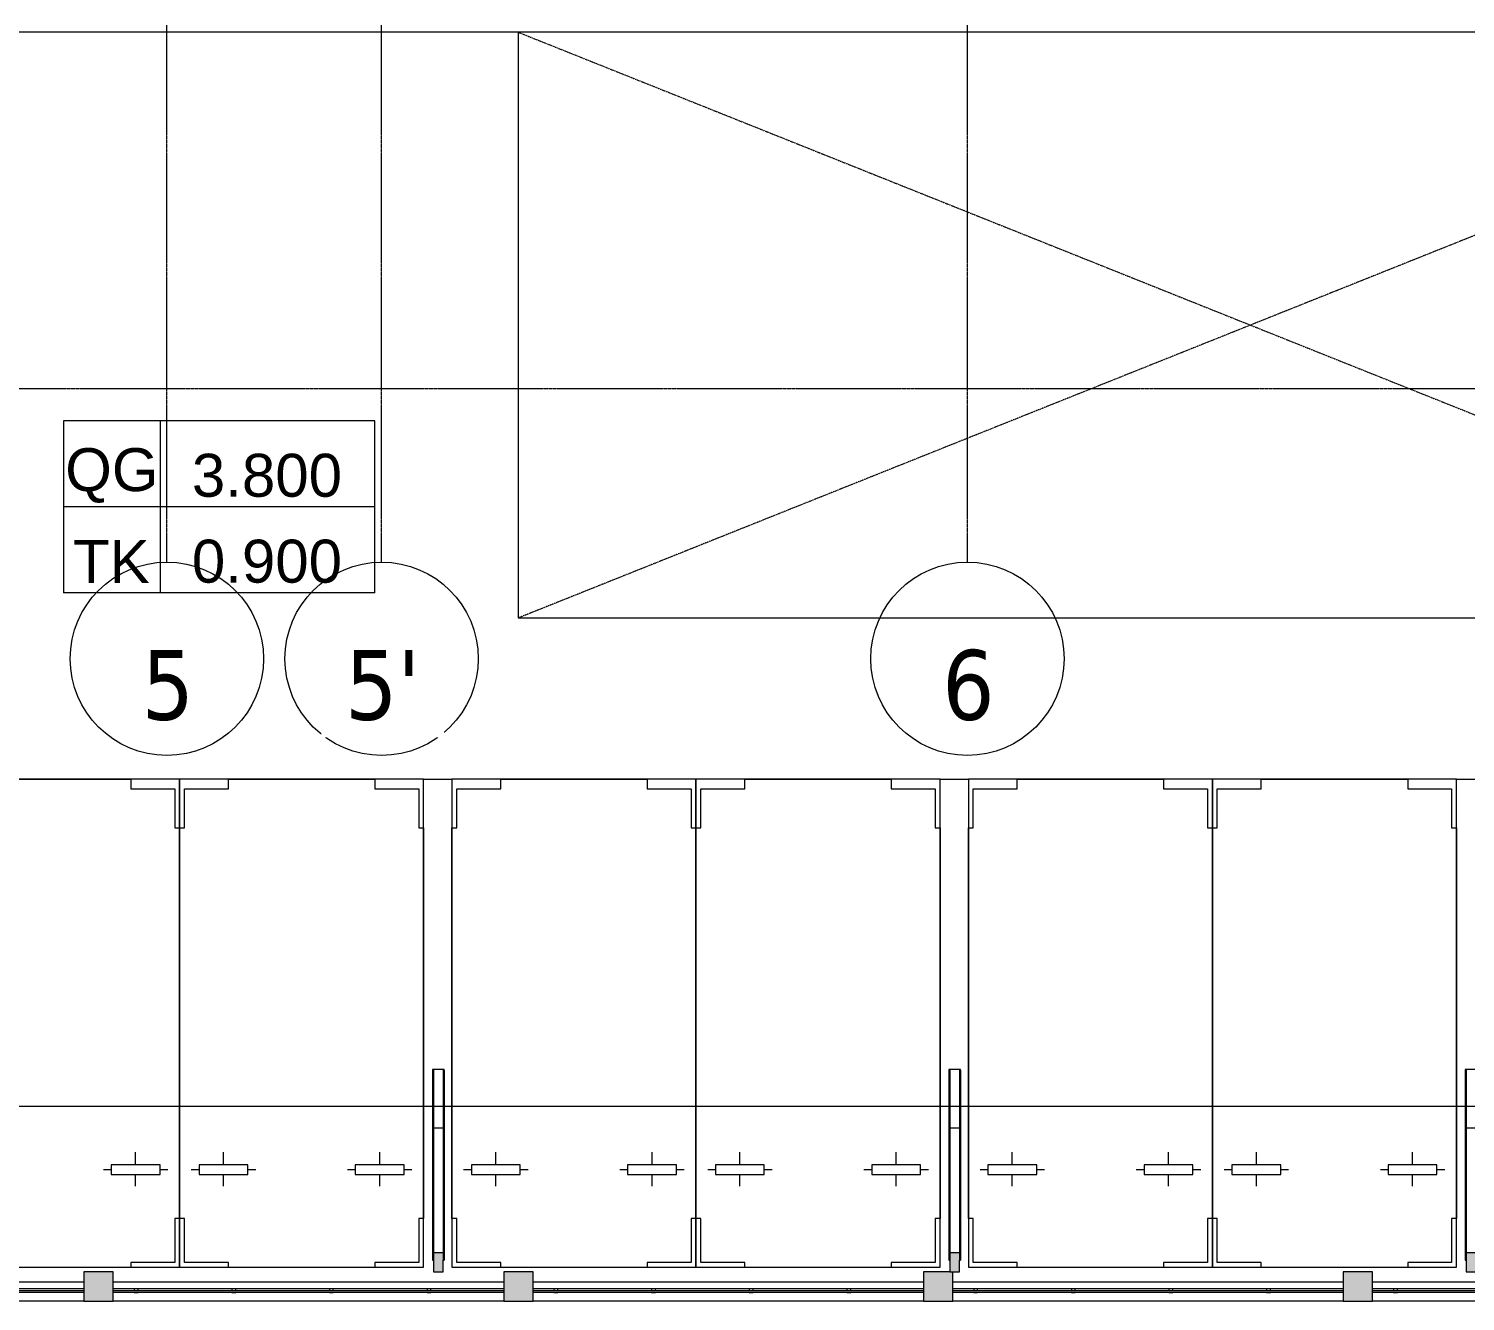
# Model space of a CAD drawing. Header units: millimetres. Extents: x -24439 to 198341, y -52871 to 149926.
# Drawn here: x 51338 to 66053, y 7888 to 20924 of the extents above; entities that cross this region are included whole.
import ezdxf

# ---------------------------------------------------------------- set-up
doc = ezdxf.new("R2010")
doc.units = ezdxf.units.MM
for name, pattern in [('Dash', [6, 3, -3]), ('Grid Line', [22.225, 12.7, -3.175, 3.175, -3.175]), ('NET VAN', [1.06, 0.53, -0.53])]:
    doc.linetypes.add(name, pattern=pattern)
for name, color, linetype, lineweight in [('A-ANNO-NOTE', 131, 'Continuous', 9), ('A-DETL-GENF-2', 9, 'NET VAN', 9), ('A-FLOR', 192, 'Continuous', 9), ('A-FLOR-HRAL', 11, 'Continuous', 9), ('A-WALL', 113, 'Continuous', 9), ('C-PRKG', 70, 'Continuous', 9), ('C-PRKG-HDLN', 70, 'Dash', 9), ('G-IMPT-1', 9, 'Continuous', 9), ('S-COLS', 52, 'Continuous', 9), ('S-COLS-1', 254, 'Continuous', 5), ('S-COLS-3', 9, 'Continuous', 9), ('S-COLS-4', 52, 'Continuous', 18), ('S-GRID-1', 1, 'Grid Line', 9), ('S-GRID-IDEN', 1, 'Continuous', 9)]:
    doc.layers.add(name, color=color, linetype=linetype, lineweight=lineweight)
doc.styles.add('Arial_6', font='arial_0.ttf', dxfattribs={"height": 2})
doc.styles.add('Arial_7', font='arial_0.ttf', dxfattribs={"height": 440})
doc.styles.add('Tahoma_B', font='tahomabd_0.ttf', dxfattribs={"height": 715})

# ---------------------------------------------------------------- blocks, each defined once
blk = doc.blocks.new('BAI XE PCCC - BAI XE PCCC-V161-TKCS_MB ĐỊNH VỊ CAO ĐỘ THIẾT KẾ')
at = {"layer": 'C-PRKG'}
for p, q in [((0, 6000), (0, 0)), ((15000, 6000), (0, 6000)), ((0, 0), (15000, 0))]:
    blk.add_line(p, q, dxfattribs=at)
at = {"layer": 'C-PRKG-HDLN'}
for p, q in [((15000, 6000), (0, 0)), ((0, 6000), (15000, 0))]:
    blk.add_line(p, q, dxfattribs=at)
blk = doc.blocks.new('NBS_CLDPhysicalSecuritySystems_MtlMeshPnlFncngSym_CLDModsecSecurusS3_InfillPanel - NBS_CLDPhysicalSecuritySystems_MtlMeshPnlFncngSym_CLDModsecSecurusS2_InfillPanel-2369396-TKCS_MB ĐỊNH VỊ CAO ĐỘ THIẾT KẾ')
at = {"layer": 'A-FLOR-HRAL'}
for p, q in [((218, 27), (0, 27)), ((4000, 6), (0, 6)), ((214, 23), (214, 6)), ((250, 27), (218, 27)), ((1218, 27), (250, 27)), ((254, 6), (254, 23)), ((1214, 23), (1214, 6)), ((1250, 27), (1218, 27)), ((2218, 27), (1250, 27)), ((1254, 6), (1254, 23)), ((2214, 23), (2214, 6)), ((2250, 27), (2218, 27)), ((3218, 27), (2250, 27)), ((2254, 6), (2254, 23)), ((3214, 23), (3214, 6)), ((3250, 27), (3218, 27)), ((4000, 27), (3250, 27)), ((3254, 6), (3254, 23)), ((0, -6), (4000, -6)), ((214, -6), (214, -11)), ((214, -11), (254, -11)), ((254, -11), (254, -6)), ((1214, -6), (1214, -11)), ((1214, -11), (1254, -11)), ((1254, -11), (1254, -6)), ((2214, -6), (2214, -11)), ((2214, -11), (2254, -11)), ((2254, -11), (2254, -6)), ((3214, -6), (3214, -11)), ((3214, -11), (3254, -11)), ((3254, -11), (3254, -6))]:
    blk.add_line(p, q, dxfattribs=at)
for centre, start, end in [((218, 23), 90, 180), ((250, 23), 360, 90), ((1218, 23), 90, 180), ((1250, 23), 360, 90), ((2218, 23), 90, 180), ((2250, 23), 360, 90), ((3218, 23), 90, 180), ((3250, 23), 360, 90)]:
    blk.add_arc(centre, 4, start, end, dxfattribs=at)
blk = doc.blocks.new('TRỤ ĐỂ XE ĐẦU HỒI - TRỤ ĐỂ XE ĐẦU HỒI-2550560-TKCS_MB ĐỊNH VỊ CAO ĐỘ THIẾT KẾ')
at = {"layer": 'S-COLS-3'}
blk.add_hatch(color=256, dxfattribs=at).paths.add_polyline_path([(-50, 100), (-50, -100), (50, -100), (50, 100)])
at = {"layer": 'S-COLS'}
for p, q in [((-60, -1350), (-60, -20)), ((-50, -20), (-60, -20)), ((-50, -1350), (-50, -20)), ((50, -100), (-50, -100)), ((50, -1350), (50, -20)), ((60, -20), (50, -20)), ((60, -1350), (60, -20)), ((-60, -1966), (-60, -1350)), ((-50, -1350), (-60, -1350)), ((-50, -1966), (-50, -1350)), ((-50, -1375), (50, -1375)), ((50, -1966), (50, -1350)), ((60, -1350), (50, -1350)), ((60, -1966), (60, -1350)), ((-50, -1966), (-60, -1966)), ((-60, -1966), (-60, -1975)), ((-60, -1975), (60, -1975)), ((-50, -1974), (-50, -1966)), ((-50, -1974), (50, -1974)), ((60, -1966), (50, -1966)), ((50, -1974), (50, -1966)), ((60, -1975), (60, -1966))]:
    blk.add_line(p, q, dxfattribs=at)
at = {"layer": 'S-COLS-4'}
for p, q in [((-50, 100), (-50, -20)), ((50, 100), (-50, 100)), ((50, -20), (50, 100))]:
    blk.add_line(p, q, dxfattribs=at)
blk = doc.blocks.new('xe oto1 - xe oto-V299-TKCS_MB ĐỊNH VỊ CAO ĐỘ THIẾT KẾ')
at = {"layer": 'C-PRKG'}
for p, q in [((-2000, 5000), (-2500, 5000)), ((-2500, 5000), (-2500, 4500)), ((-2500, 5000), (-2500, 0)), ((0, 5000), (-2500, 5000)), ((-2450, 4500), (-2450, 4950)), ((-2450, 4950), (-2000, 4950)), ((-2000, 4950), (-2000, 5000)), ((0, 5000), (-500, 5000)), ((-500, 5000), (-500, 4950)), ((-500, 4950), (-50, 4950)), ((-50, 4950), (-50, 4500)), ((0, 4500), (0, 5000)), ((0, 0), (0, 5000)), ((-2500, 4500), (-2450, 4500)), ((-2500, 500), (-2500, 4500)), ((-2500, 4500), (-2500, 500)), ((-50, 4500), (0, 4500)), ((0, 500), (0, 4500)), ((0, 4500), (0, 500)), ((-2050, 4170), (-2050, 4050)), ((-2050, 4170), (-2050, 4050)), ((-450, 4170), (-450, 4050)), ((-450, 4170), (-450, 4050)), ((-2300, 4000), (-2380, 4000)), ((-2300, 4000), (-2380, 4000)), ((-1800, 4050), (-2300, 4050)), ((-2300, 4050), (-2300, 3950)), ((-1800, 3950), (-1800, 4050)), ((-1720, 4000), (-1800, 4000)), ((-1720, 4000), (-1800, 4000)), ((-700, 4000), (-780, 4000)), ((-700, 4000), (-780, 4000)), ((-200, 4050), (-700, 4050)), ((-700, 4050), (-700, 3950)), ((-200, 3950), (-200, 4050)), ((-120, 4000), (-200, 4000)), ((-120, 4000), (-200, 4000)), ((-2300, 3950), (-1800, 3950)), ((-2050, 3950), (-2050, 3820)), ((-2050, 3950), (-2050, 3820)), ((-700, 3950), (-200, 3950)), ((-450, 3950), (-450, 3820)), ((-450, 3950), (-450, 3820)), ((-2450, 500), (-2500, 500)), ((-2500, 500), (-2500, 0)), ((-2450, 100), (-2450, 500)), ((0, 500), (-50, 500)), ((-50, 500), (-50, 100)), ((0, 0), (0, 500)), ((-2500, 0), (-2000, 0)), ((-2500, 0), (0, 0)), ((-2000, 100), (-2450, 100)), ((-2000, 0), (-2000, 100)), ((-500, 100), (-500, 0)), ((-50, 100), (-500, 100)), ((-500, 0), (0, 0))]:
    blk.add_line(p, q, dxfattribs=at)
blk = doc.blocks.new('NCV_TKCS_251209_TONG THE HIEN TRANG SAN DUONG - NCV_TKCS_HIEN TRANG_251209a_dwg-1612995-TKCS_MB ĐỊNH VỊ CAO ĐỘ THIẾT KẾ')
at = {"layer": 'G-IMPT-1', "flags": 128}
blk.add_lwpolyline([(563620038, 1144994014), (563599986, 1145060590), (563591265, 1145065274), (563500590, 1145037963), (563495906, 1145029242), (563515959, 1144962666)], close=True, dxfattribs=at)
blk = doc.blocks.new('NCV_TKCS_251209_TONG THE HIEN TRANG SAN DUONG - NCV_TKCS_251209_TONG THE HIEN TRANG SAN DUONG-1605292-TKCS_MB ĐỊNH VỊ CAO ĐỘ THIẾT KẾ')
at = {"rotation": 343.2379237072182}
blk.add_blockref('NCV_TKCS_251209_TONG THE HIEN TRANG SAN DUONG - NCV_TKCS_HIEN TRANG_251209a_dwg-1612995-TKCS_MB ĐỊNH VỊ CAO ĐỘ THIẾT KẾ', (-869777548, -933796959), dxfattribs=at)
blk = doc.blocks.new('Grid - M_Grid Head - Circle-353313-TKCS_MB ĐỊNH VỊ CAO ĐỘ THIẾT KẾ')
at = {"layer": 'S-GRID-IDEN'}
blk.add_circle((0, 0), 4.5, dxfattribs=at)
blk = doc.blocks.new('GHI CHU CAO DO THIET KE - GHI CHÚ CAO ĐỘ THIẾT KẾ-1513209-TKCS_MB ĐỊNH VỊ CAO ĐỘ THIẾT KẾ')
at = {"layer": 'A-ANNO-NOTE'}
for p, q in [((0, 8), (0, 0)), ((14.5, 8), (0, 8)), ((4.5, 8), (4.5, 0)), ((14.5, 0), (14.5, 8)), ((14.5, 4), (0, 4)), ((14.5, 0), (0, 0))]:
    blk.add_line(p, q, dxfattribs=at)
at = {"layer": 'A-ANNO-NOTE', "char_height": 2, "attachment_point": 5, "line_spacing_factor": 0.936439, "style": 'Arial_6'}
for s, insert, width in [('\\pt0.5,1,1.5,2,2.5,3,3.5,4,4.5,5,5.5,6,6.5,7,7.5,8,8.5,9,9.5,10,10.5,11,11.5,12,12.5,13,13.5,14,14.5,15,15.5,16;QG', (2.255, 5.459), 4.63), ('\\pt0.5,1,1.5,2,2.5,3,3.5,4,4.5,5,5.5,6,6.5,7,7.5,8,8.5,9,9.5,10,10.5,11,11.5,12,12.5,13,13.5,14,14.5,15,15.5,16;TK', (2.229, 1.459), 4.5)]:
    blk.add_mtext(s, dxfattribs=dict(at, insert=insert, width=width))

msp = doc.modelspace()

# ---------------------------------------------------------------- hatches: boundary and pattern name
at = {"layer": 'S-COLS-1'}
for points in [[(51903.5, 7888.2), (52203.5, 7888.2), (52203.5, 8188.2), (51903.5, 8188.2)], [(56203.5, 7888.2), (56503.5, 7888.2), (56503.5, 8188.2), (56203.5, 8188.2)], [(60503.5, 7888.2), (60803.5, 7888.2), (60803.5, 8188.2), (60503.5, 8188.2)], [(64803.5, 7888.2), (65103.5, 7888.2), (65103.5, 8188.2), (64803.5, 8188.2)]]:
    msp.add_hatch(color=256, dxfattribs=at).paths.add_polyline_path(points)

# ---------------------------------------------------------------- linework, layer by layer
at = {"layer": 'A-FLOR'}
for p, q in [((50882.6, 13236.9), (52382.6, 13236.9)), ((53382.6, 13236.9), (54882.6, 13236.9)), ((55382.6, 13236.9), (55672.6, 13236.9)), ((56172.6, 13236.9), (57672.6, 13236.9)), ((58672.6, 13236.9), (60172.6, 13236.9)), ((60672.6, 13236.9), (60962.6, 13236.9)), ((61462.6, 13236.9), (62962.6, 13236.9)), ((63962.6, 13236.9), (65462.6, 13236.9)), ((65962.6, 13236.9), (66252.6, 13236.9))]:
    msp.add_line(p, q, dxfattribs=at)
at = {"layer": 'A-WALL'}
for p, q in [((81452.6, 20888.2), (44802.6, 20888.2)), ((47903.5, 8088.2), (51903.5, 8088.2)), ((52203.5, 8088.2), (56203.5, 8088.2)), ((56503.5, 8088.2), (60503.5, 8088.2)), ((60803.5, 8088.2), (64803.5, 8088.2)), ((65103.5, 8088.2), (69103.5, 8088.2)), ((51903.5, 7888.2), (47903.5, 7888.2)), ((56203.5, 7888.2), (52203.5, 7888.2)), ((60503.5, 7888.2), (56503.5, 7888.2)), ((64803.5, 7888.2), (60803.5, 7888.2)), ((69103.5, 7888.2), (65103.5, 7888.2))]:
    msp.add_line(p, q, dxfattribs=at)
at = {"layer": 'S-COLS-4'}
for p, q in [((52203.5, 8188.2), (51903.5, 8188.2)), ((51903.5, 8188.2), (51903.5, 7888.2)), ((52203.5, 7888.2), (52203.5, 8188.2)), ((56503.5, 8188.2), (56203.5, 8188.2)), ((56203.5, 8188.2), (56203.5, 7888.2)), ((56503.5, 7888.2), (56503.5, 8188.2)), ((60772.6, 8188.2), (60503.5, 8188.2)), ((60503.5, 8188.2), (60503.5, 7888.2)), ((60803.5, 7888.2), (60803.5, 8188.2)), ((65103.5, 8188.2), (64803.5, 8188.2)), ((64803.5, 8188.2), (64803.5, 7888.2)), ((65103.5, 7888.2), (65103.5, 8188.2)), ((51903.5, 7888.2), (52203.5, 7888.2)), ((56203.5, 7888.2), (56503.5, 7888.2)), ((60503.5, 7888.2), (60803.5, 7888.2)), ((64803.5, 7888.2), (65103.5, 7888.2))]:
    msp.add_line(p, q, dxfattribs=at)
at = {"layer": 'S-GRID-1'}
for p, q in [((52752.6, 15460.6), (52752.6, 20960.6)), ((54952.6, 15460.6), (54952.6, 20960.6)), ((60952.6, 15460.6), (60952.6, 20960.6)), ((131551.8, 17236.9), (29351.8, 17236.9))]:
    msp.add_line(p, q, dxfattribs=at)

# ---------------------------------------------------------------- block references
at = {"layer": 'A-ANNO-NOTE', "xscale": 220, "yscale": 220, "zscale": 220}
msp.add_blockref('GHI CHU CAO DO THIET KE - GHI CHÚ CAO ĐỘ THIẾT KẾ-1513209-TKCS_MB ĐỊNH VỊ CAO ĐỘ THIẾT KẾ', (51693.1, 15146), dxfattribs=at)
at = {"layer": 'A-DETL-GENF-2'}
msp.add_blockref('NCV_TKCS_251209_TONG THE HIEN TRANG SAN DUONG - NCV_TKCS_251209_TONG THE HIEN TRANG SAN DUONG-1605292-TKCS_MB ĐỊNH VỊ CAO ĐỘ THIẾT KẾ', (26103.5, 9888.2), dxfattribs=at)
at = {"layer": 'A-FLOR-HRAL'}
for p in [(47903.5, 7988.2), (52203.5, 7988.2), (56503.5, 7988.2), (60803.5, 7988.2), (65103.5, 7988.2)]:
    msp.add_blockref('NBS_CLDPhysicalSecuritySystems_MtlMeshPnlFncngSym_CLDModsecSecurusS3_InfillPanel - NBS_CLDPhysicalSecuritySystems_MtlMeshPnlFncngSym_CLDModsecSecurusS2_InfillPanel-2369396-TKCS_MB ĐỊNH VỊ CAO ĐỘ THIẾT KẾ', p, dxfattribs=at)
at = {"layer": 'C-PRKG'}
msp.add_blockref('BAI XE PCCC - BAI XE PCCC-V161-TKCS_MB ĐỊNH VỊ CAO ĐỘ THIẾT KẾ', (56352.6, 14888.2), dxfattribs=at)
at = {"layer": 'C-PRKG', "rotation": 180}
for p in [(50382.6, 13236.9), (52882.6, 13236.9), (55672.6, 13236.9), (58172.6, 13236.9), (60962.6, 13236.9), (63462.6, 13236.9)]:
    msp.add_blockref('xe oto1 - xe oto-V299-TKCS_MB ĐỊNH VỊ CAO ĐỘ THIẾT KẾ', p, dxfattribs=at)
at = {"layer": 'S-COLS', "rotation": 180}
for p in [(55532.6, 8288.2), (60822.6, 8288.2), (66112.6, 8288.2)]:
    msp.add_blockref('TRỤ ĐỂ XE ĐẦU HỒI - TRỤ ĐỂ XE ĐẦU HỒI-2550560-TKCS_MB ĐỊNH VỊ CAO ĐỘ THIẾT KẾ', p, dxfattribs=at)
at = {"layer": 'S-GRID-IDEN', "xscale": 219.9999999999998, "yscale": 219.9999999999998, "zscale": 219.9999999999998}
for p in [(52752.6, 14470.6), (54952.6, 14470.6), (60952.6, 14470.6)]:
    msp.add_blockref('Grid - M_Grid Head - Circle-353313-TKCS_MB ĐỊNH VỊ CAO ĐỘ THIẾT KẾ', p, dxfattribs=at)

# ---------------------------------------------------------------- texts
at = {"layer": 'A-ANNO-NOTE', "char_height": 440, "width": 1586.2, "attachment_point": 5, "line_spacing_factor": 0.936439, "style": 'Arial_7'}
for s, insert in [('\\pt2794,5588,8382,11176,13970,16764,19558,22352,25146,27940,30734,33528,36322,39116,41910,44704,47498,50292,53086,55880,58674,61468,64262,67056,69850,72644,75438,78232,81026,83820,86614,89408;3.800', (53777.8, 16346.9)), ('\\pt2794,5588,8382,11176,13970,16764,19558,22352,25146,27940,30734,33528,36322,39116,41910,44704,47498,50292,53086,55880,58674,61468,64262,67056,69850,72644,75438,78232,81026,83820,86614,89408;0.900', (53777.8, 15466.9))]:
    msp.add_mtext(s, dxfattribs=dict(at, insert=insert))

# ---------------------------------------------------------------- next in the draw order: texts
at = {"layer": 'S-GRID-IDEN', "char_height": 715, "attachment_point": 5, "line_spacing_factor": 0.996129, "style": 'Tahoma_B', "bg_fill": 3, "box_fill_scale": 1.25, "bg_fill_color": 256, "bg_fill_true_color": 13158600, "bg_fill_transparency": 0}
for s, insert, width in [('\\pt2793.99835,5587.9967,8382.0022,11176.00055,13969.9989,16763.99725,19558.00275,22352.0011,25145.99945,27939.9978,30734.0033,33528.00165,36322,39115.99835,41909.9967,44704.0022,47498.00055,50291.9989,53085.99725,55880.00275,58674.0011,61467.99945,64261.9978,67056.0033,69850.00165,72644,75437.99835,78231.9967,81026.0022,83820.00055,86613.9989,89407.99725;5', (52762.9, 14196), 640.2), ("\\pt2793.99835,5587.9967,8382.0022,11176.00055,13969.9989,16763.99725,19558.00275,22352.0011,25145.99945,27939.9978,30734.0033,33528.00165,36322,39115.99835,41909.9967,44704.0022,47498.00055,50291.9989,53085.99725,55880.00275,58674.0011,61467.99945,64261.9978,67056.0033,69850.00165,72644,75437.99835,78231.9967,81026.0022,83820.00055,86613.9989,89407.99725;5'", (54962.9, 14196), 902), ('\\pt2793.99835,5587.9967,8382.0022,11176.00055,13969.9989,16763.99725,19558.00275,22352.0011,25145.99945,27939.9978,30734.0033,33528.00165,36322,39115.99835,41909.9967,44704.0022,47498.00055,50291.9989,53085.99725,55880.00275,58674.0011,61467.99945,64261.9978,67056.0033,69850.00165,72644,75437.99835,78231.9967,81026.0022,83820.00055,86613.9989,89407.99725;6', (60962.9, 14196), 640.2)]:
    msp.add_mtext(s, dxfattribs=dict(at, insert=insert, width=width))

doc.saveas('drawing.dxf')
